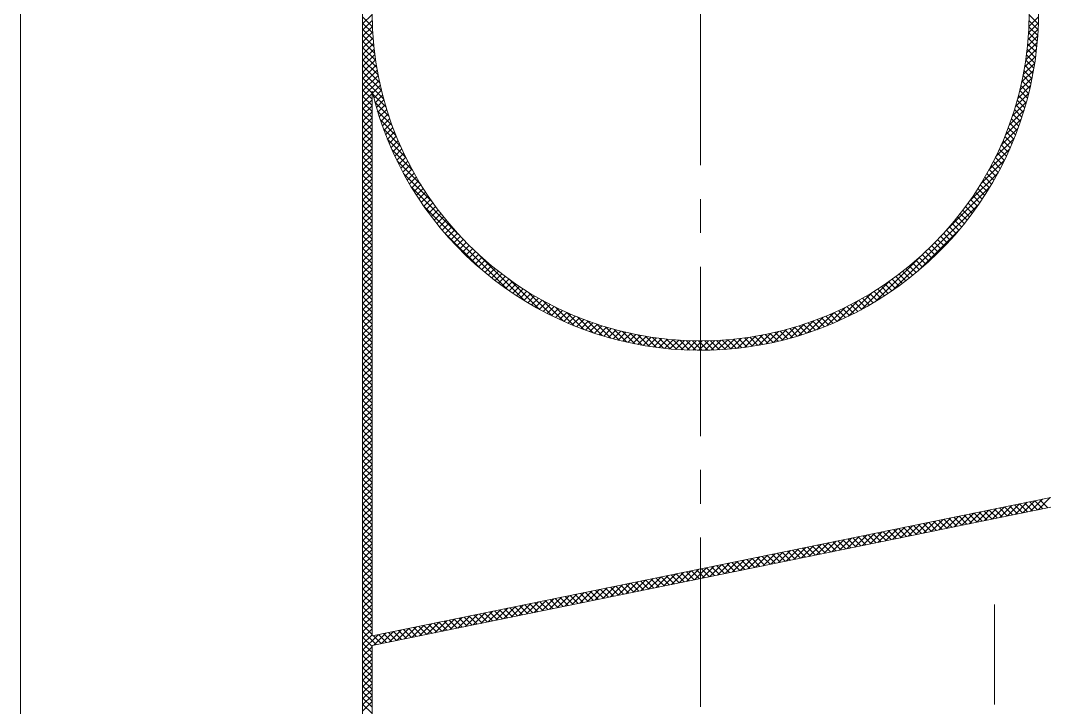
# Model space of a CAD drawing. Header units: millimetres. Extents: x 3384 to 3978, y 1077 to 1497.
# Drawn here: x 3733.8 to 3748.93, y 1179.69 to 1189.84 of the extents above; entities that cross this region are included whole.
import ezdxf

# ---------------------------------------------------------------- set-up
doc = ezdxf.new("R2010")
doc.units = ezdxf.units.MM
doc.linetypes.add('CENTERX2', pattern=[4, 2.5, -0.5, 0.5, -0.5])
for name, color, linetype, lineweight, true_color in [('1', 1, 'Continuous', 18, 0xff0000), ('2', 2, 'Continuous', 18, 0xffff00), ('3', 3, 'CENTERX2', 18, 0x00ff00)]:
    doc.layers.add(name, color=color, linetype=linetype, lineweight=lineweight, true_color=true_color)

msp = doc.modelspace()

# ---------------------------------------------------------------- linework, layer by layer
at = {"layer": '1'}
for p, q in [((3733.80259, 1198.8697), (3733.80259, 1133.61893)), ((3738.85828, 1189.96409), (3738.85828, 1142.52454)), ((3738.99667, 1188.7967), (3738.99667, 1180.75197)), ((3751.04027, 1183.20759), (3738.99667, 1180.75197)), ((3751.09636, 1183.07779), (3738.99667, 1180.61073)), ((3738.99667, 1180.61073), (3738.99667, 1151.8779))]:
    msp.add_line(p, q, dxfattribs=at)
msp.add_circle((3743.85127, 1189.96409), 4.85459, dxfattribs=at)
msp.add_arc((3743.85127, 1189.96409), 4.99298, 193.521266, 41.296095, dxfattribs=at)
at = {"layer": '2'}
for p, q in [((3738.85828, 1189.79086), (3738.9968, 1189.92937)), ((3739.00135, 1189.7511), (3738.85828, 1189.89416)), ((3738.85828, 1189.70105), (3738.99823, 1189.841)), ((3748.70139, 1189.75568), (3748.84381, 1189.89811)), ((3748.83744, 1189.70348), (3748.70419, 1189.83673)), ((3748.8412, 1189.78953), (3748.7057, 1189.92502)), ((3739.00645, 1189.6562), (3738.85828, 1189.80436)), ((3738.85828, 1189.61125), (3739.00121, 1189.75418)), ((3739.01358, 1189.55926), (3738.85828, 1189.71456)), ((3748.68935, 1189.56404), (3748.83791, 1189.7126)), ((3748.69638, 1189.66087), (3748.84176, 1189.80624)), ((3748.8323, 1189.61882), (3748.70114, 1189.74998)), ((3738.85828, 1189.52145), (3739.00566, 1189.66883)), ((3739.0229, 1189.46014), (3738.85828, 1189.62475)), ((3738.85828, 1189.43165), (3739.01151, 1189.58487)), ((3739.03457, 1189.35866), (3738.85828, 1189.53495)), ((3748.66859, 1189.36367), (3748.82442, 1189.5195)), ((3748.68014, 1189.46502), (3748.83218, 1189.61706)), ((3748.81807, 1189.45345), (3748.69071, 1189.58081)), ((3748.82582, 1189.5355), (3748.69662, 1189.6647)), ((3738.85828, 1189.34184), (3739.01869, 1189.50225)), ((3739.04879, 1189.25464), (3738.85828, 1189.44515)), ((3738.85828, 1189.25204), (3739.02716, 1189.42091)), ((3748.6545, 1189.25978), (3748.81449, 1189.41977)), ((3748.79894, 1189.29297), (3748.67493, 1189.41698)), ((3748.80909, 1189.37262), (3748.68346, 1189.49825)), ((3739.06579, 1189.14784), (3738.85828, 1189.35535)), ((3738.85828, 1189.16224), (3739.03685, 1189.34081)), ((3739.08582, 1189.038), (3738.85828, 1189.26554)), ((3738.85828, 1189.07244), (3739.04773, 1189.26188)), ((3748.63764, 1189.15312), (3748.80223, 1189.31771)), ((3748.77528, 1189.13703), (3748.65425, 1189.25806)), ((3748.78766, 1189.21445), (3748.66518, 1189.33693)), ((3738.85828, 1188.98263), (3739.05974, 1189.18409)), ((3739.10922, 1188.9248), (3738.85828, 1189.17574)), ((3738.85828, 1188.89283), (3739.07286, 1189.10741)), ((3739.13638, 1188.80784), (3738.85828, 1189.08594)), ((3748.59453, 1188.93041), (3748.76993, 1189.1058)), ((3748.61776, 1189.04344), (3748.78745, 1189.21313)), ((3748.74738, 1188.98532), (3748.62901, 1189.10369)), ((3748.76184, 1189.06066), (3748.64218, 1189.18033)), ((3738.85828, 1188.80303), (3739.08704, 1189.03178)), ((3739.16776, 1188.68666), (3738.85828, 1188.99614)), ((3738.85828, 1188.71323), (3739.10224, 1188.95719)), ((3748.56757, 1188.81364), (3748.74939, 1188.99546)), ((3748.71551, 1188.83758), (3748.59952, 1188.95357)), ((3748.73193, 1188.91097), (3748.61478, 1189.02812)), ((3738.99667, 1188.76794), (3738.85828, 1188.90633)), ((3738.99667, 1188.67814), (3738.85828, 1188.81653)), ((3739.0035, 1188.76864), (3739.11845, 1188.88359)), ((3739.02172, 1188.69706), (3739.13562, 1188.81095)), ((3748.50046, 1188.56693), (3748.69799, 1188.76446)), ((3748.53641, 1188.69268), (3748.72554, 1188.88181)), ((3748.6799, 1188.69359), (3748.56606, 1188.80743)), ((3748.69816, 1188.76513), (3748.58327, 1188.88002)), ((3738.85828, 1188.62342), (3738.99667, 1188.76181)), ((3738.99667, 1188.58834), (3738.85828, 1188.72673)), ((3738.85828, 1188.53362), (3738.99667, 1188.67201)), ((3738.99667, 1188.49854), (3738.85828, 1188.63693)), ((3739.20396, 1188.56066), (3739.00598, 1188.75863)), ((3739.24575, 1188.42906), (3739.0379, 1188.63691)), ((3739.04082, 1188.62636), (3739.15373, 1188.73926)), ((3739.06079, 1188.55652), (3739.17275, 1188.66849)), ((3748.45896, 1188.43563), (3748.66629, 1188.64296)), ((3748.64075, 1188.55314), (3748.52883, 1188.66506)), ((3748.66076, 1188.62293), (3748.5479, 1188.73579)), ((3738.85828, 1188.44382), (3738.99667, 1188.58221)), ((3738.99667, 1188.40873), (3738.85828, 1188.54712)), ((3738.85828, 1188.35401), (3738.99667, 1188.4924)), ((3739.29414, 1188.29087), (3739.07458, 1188.51044)), ((3739.0816, 1188.48753), (3739.19267, 1188.5986)), ((3739.10324, 1188.41937), (3739.21346, 1188.52958)), ((3739.12569, 1188.35201), (3739.23509, 1188.46142)), ((3748.41093, 1188.29779), (3748.62987, 1188.51673)), ((3748.59821, 1188.41607), (3748.48804, 1188.52624)), ((3748.61989, 1188.48419), (3748.50887, 1188.59521)), ((3738.99667, 1188.31893), (3738.85828, 1188.45732)), ((3738.85828, 1188.26421), (3738.99667, 1188.4026)), ((3738.99667, 1188.22913), (3738.85828, 1188.36752)), ((3738.85828, 1188.17441), (3738.99667, 1188.3128)), ((3739.35049, 1188.14471), (3739.11675, 1188.37846)), ((3739.14892, 1188.28544), (3739.25756, 1188.39408)), ((3739.17293, 1188.21965), (3739.28084, 1188.32756)), ((3748.355, 1188.15206), (3748.58798, 1188.38504)), ((3748.52841, 1188.21646), (3748.42054, 1188.32433)), ((3748.55246, 1188.28222), (3748.44386, 1188.39082)), ((3748.57573, 1188.34875), (3748.46636, 1188.45811)), ((3738.99667, 1188.13933), (3738.85828, 1188.27772)), ((3738.85828, 1188.08461), (3738.99667, 1188.223)), ((3738.99667, 1188.04952), (3738.85828, 1188.18791)), ((3739.41679, 1187.98862), (3739.16539, 1188.24002)), ((3739.1977, 1188.15462), (3739.30491, 1188.26182)), ((3739.22321, 1188.09033), (3739.32976, 1188.19687)), ((3748.28925, 1187.9965), (3748.53969, 1188.24694)), ((3748.47806, 1188.08721), (3748.37154, 1188.19372)), ((3748.50361, 1188.15146), (3748.39643, 1188.25864)), ((3738.85828, 1187.9948), (3738.99667, 1188.13319)), ((3738.99667, 1187.95972), (3738.85828, 1188.09811)), ((3738.85828, 1187.905), (3738.99667, 1188.04339)), ((3738.99667, 1187.86992), (3738.85828, 1188.00831)), ((3739.49602, 1187.81958), (3739.22181, 1188.09379)), ((3739.24946, 1188.02677), (3739.35537, 1188.13269)), ((3739.27642, 1187.96393), (3739.38174, 1188.06925)), ((3739.30409, 1187.9018), (3739.40884, 1188.00655)), ((3748.21074, 1187.82819), (3748.48368, 1188.10113)), ((3748.42478, 1187.96088), (3748.31949, 1188.06617)), ((3748.45178, 1188.02369), (3748.34589, 1188.12957)), ((3738.85828, 1187.8152), (3738.99667, 1187.95359)), ((3738.99667, 1187.78012), (3738.85828, 1187.91851)), ((3738.85828, 1187.7254), (3738.99667, 1187.86379)), ((3739.59317, 1187.63263), (3739.28787, 1187.93793)), ((3739.33246, 1187.84036), (3739.43667, 1187.94458)), ((3739.36151, 1187.77961), (3739.46521, 1187.88332)), ((3748.11463, 1187.64228), (3748.41814, 1187.94579)), ((3748.33959, 1187.77666), (3748.23591, 1187.88034)), ((3748.36868, 1187.83738), (3748.26449, 1187.94157)), ((3748.39708, 1187.89878), (3748.29235, 1188.00351)), ((3738.99667, 1187.69031), (3738.85828, 1187.8287)), ((3738.85828, 1187.63559), (3738.99667, 1187.77398)), ((3738.99667, 1187.60051), (3738.85828, 1187.7389)), ((3739.71781, 1187.41819), (3739.36639, 1187.76961)), ((3739.39124, 1187.71954), (3739.49446, 1187.82276)), ((3739.42163, 1187.66013), (3739.5244, 1187.76289)), ((3739.45269, 1187.60138), (3739.55502, 1187.70371)), ((3747.99169, 1187.42954), (3748.34032, 1187.77817)), ((3748.2794, 1187.65725), (3748.17666, 1187.75999)), ((3748.30983, 1187.71662), (3748.20663, 1187.81982)), ((3738.85828, 1187.54579), (3738.99667, 1187.68418)), ((3738.99667, 1187.51071), (3738.85828, 1187.6491)), ((3738.85828, 1187.45599), (3738.99667, 1187.59438)), ((3738.99667, 1187.42091), (3738.85828, 1187.5593)), ((3739.89384, 1187.15236), (3739.46192, 1187.58428)), ((3739.48439, 1187.54328), (3739.58631, 1187.6452)), ((3739.51674, 1187.48583), (3739.61827, 1187.58736)), ((3747.8193, 1187.16734), (3748.24577, 1187.59382)), ((3748.1842, 1187.48304), (3748.08269, 1187.58456)), ((3748.21658, 1187.54047), (3748.11468, 1187.64237)), ((3748.24831, 1187.59853), (3748.14601, 1187.70084)), ((3738.85828, 1187.36619), (3738.99667, 1187.50458)), ((3738.99667, 1187.3311), (3738.85828, 1187.46949)), ((3738.85828, 1187.27638), (3738.99667, 1187.41477)), ((3739.54972, 1187.42901), (3739.65089, 1187.53018)), ((3739.58334, 1187.37282), (3739.68416, 1187.47365)), ((3739.61757, 1187.31726), (3739.71808, 1187.41776)), ((3748.08327, 1187.31456), (3747.98279, 1187.41505)), ((3748.11754, 1187.3701), (3748.01673, 1187.4709)), ((3748.15118, 1187.42626), (3748.05003, 1187.5274)), ((3738.99667, 1187.2413), (3738.85828, 1187.37969)), ((3738.85828, 1187.18658), (3738.99667, 1187.32497)), ((3738.99667, 1187.1515), (3738.85828, 1187.28989)), ((3740.2728, 1186.68359), (3739.58298, 1187.37341)), ((3739.65243, 1187.26231), (3739.75263, 1187.36251)), ((3739.68789, 1187.20797), (3739.78781, 1187.30789)), ((3739.72396, 1187.15424), (3739.82362, 1187.25389)), ((3747.47147, 1186.72971), (3748.12627, 1187.38451)), ((3747.97679, 1187.15163), (3747.87715, 1187.25128)), ((3748.01289, 1187.20533), (3747.91299, 1187.30524)), ((3748.04839, 1187.25964), (3747.9482, 1187.35983)), ((3738.85828, 1187.09678), (3738.99667, 1187.23517)), ((3738.99667, 1187.0617), (3738.85828, 1187.20008)), ((3738.85828, 1187.00698), (3738.99667, 1187.14537)), ((3738.99667, 1186.97189), (3738.85828, 1187.11028)), ((3741.00426, 1185.86233), (3739.7495, 1187.11709)), ((3739.76064, 1187.10111), (3739.86005, 1187.20052)), ((3739.79791, 1187.04858), (3739.8971, 1187.14777)), ((3746.68407, 1185.85251), (3747.96285, 1187.13129)), ((3747.90279, 1187.04603), (3747.80361, 1187.14521)), ((3747.94009, 1187.09853), (3747.84069, 1187.19794)), ((3738.85828, 1186.91717), (3738.99667, 1187.05556)), ((3738.99667, 1186.88209), (3738.85828, 1187.02048)), ((3738.85828, 1186.82737), (3738.99667, 1186.96576)), ((3739.83578, 1186.99664), (3739.93476, 1187.09563)), ((3739.87423, 1186.9453), (3739.97303, 1187.04409)), ((3739.91328, 1186.89454), (3740.01191, 1186.99317)), ((3747.78733, 1186.89208), (3747.68872, 1186.9907)), ((3747.82641, 1186.94281), (3747.72762, 1187.0416)), ((3747.86489, 1186.99413), (3747.76592, 1187.0931)), ((3738.99667, 1186.79229), (3738.85828, 1186.93068)), ((3738.85828, 1186.73757), (3738.99667, 1186.87596)), ((3738.99667, 1186.70249), (3738.85828, 1186.84087)), ((3739.95291, 1186.84437), (3740.05138, 1186.94284)), ((3739.99312, 1186.79477), (3740.09146, 1186.89311)), ((3740.03391, 1186.74576), (3740.13213, 1186.84398)), ((3747.66662, 1186.74338), (3747.56841, 1186.8416)), ((3747.70744, 1186.79237), (3747.60911, 1186.8907)), ((3747.74768, 1186.84193), (3747.64921, 1186.9404)), ((3738.85828, 1186.64777), (3738.99667, 1186.78616)), ((3738.99667, 1186.61268), (3738.85828, 1186.75107)), ((3738.85828, 1186.55796), (3738.99667, 1186.69635)), ((3738.99667, 1186.52288), (3738.85828, 1186.66127)), ((3740.61408, 1186.16271), (3740.04988, 1186.7269)), ((3740.07527, 1186.69732), (3740.17339, 1186.79544)), ((3740.11722, 1186.64946), (3740.21525, 1186.7475)), ((3740.15973, 1186.60218), (3740.2577, 1186.70014)), ((3740.20282, 1186.55546), (3740.30074, 1186.65338)), ((3747.06015, 1186.13879), (3747.67657, 1186.7552)), ((3747.4976, 1186.5532), (3747.39968, 1186.65111)), ((3747.54071, 1186.59989), (3747.44275, 1186.69785)), ((3747.58326, 1186.64714), (3747.48523, 1186.74517)), ((3747.62523, 1186.69498), (3747.52711, 1186.79309)), ((3738.85828, 1186.46816), (3738.99667, 1186.60655)), ((3738.99667, 1186.43308), (3738.85828, 1186.57147)), ((3738.85828, 1186.37836), (3738.99667, 1186.51675)), ((3740.24648, 1186.50932), (3740.34436, 1186.6072)), ((3740.29072, 1186.46375), (3740.38858, 1186.56161)), ((3740.33552, 1186.41875), (3740.43338, 1186.51661)), ((3747.36481, 1186.41657), (3747.26696, 1186.51443)), ((3747.40965, 1186.46154), (3747.31179, 1186.5594)), ((3747.45391, 1186.50709), (3747.35603, 1186.60496)), ((3738.99667, 1186.34327), (3738.85828, 1186.48166)), ((3738.85828, 1186.28856), (3738.99667, 1186.42695)), ((3738.99667, 1186.25347), (3738.85828, 1186.39186)), ((3740.38089, 1186.37433), (3740.47876, 1186.4722)), ((3740.42684, 1186.33047), (3740.52474, 1186.42837)), ((3740.47336, 1186.28719), (3740.57131, 1186.38513)), ((3740.52045, 1186.24447), (3740.61846, 1186.34248)), ((3741.26059, 1185.6958), (3740.57076, 1186.38563)), ((3746.43085, 1185.68909), (3747.08565, 1186.34389)), ((3747.22689, 1186.28509), (3747.12894, 1186.38304)), ((3747.27344, 1186.32835), (3747.17553, 1186.42625)), ((3747.31941, 1186.37217), (3747.22154, 1186.47005)), ((3738.85828, 1186.19875), (3738.99667, 1186.33714)), ((3738.99667, 1186.16367), (3738.85828, 1186.30206)), ((3738.85828, 1186.10895), (3738.99667, 1186.24734)), ((3738.99667, 1186.07387), (3738.85828, 1186.21226)), ((3740.56811, 1186.20234), (3740.6662, 1186.30042)), ((3740.61635, 1186.16077), (3740.71454, 1186.25896)), ((3740.66517, 1186.11979), (3740.76347, 1186.21808)), ((3747.03497, 1186.1178), (3746.93667, 1186.2161)), ((3747.08381, 1186.15876), (3746.98562, 1186.25695)), ((3747.13208, 1186.2003), (3747.03399, 1186.29839)), ((3747.17977, 1186.24241), (3747.08176, 1186.34042)), ((3738.85828, 1186.01915), (3738.99667, 1186.15754)), ((3738.99667, 1185.98406), (3738.85828, 1186.12245)), ((3738.85828, 1185.92935), (3738.99667, 1186.06774)), ((3740.71456, 1186.07938), (3740.81299, 1186.1778)), ((3740.76454, 1186.03955), (3740.86311, 1186.13812)), ((3740.8151, 1186.00031), (3740.91383, 1186.09904)), ((3740.86624, 1185.96165), (3740.96516, 1186.06057)), ((3746.83378, 1185.95978), (3746.73485, 1186.05871)), ((3746.88495, 1185.99841), (3746.78621, 1186.09715)), ((3746.93554, 1186.03762), (3746.83696, 1186.1362)), ((3746.98554, 1186.07742), (3746.88711, 1186.17586)), ((3738.99667, 1185.89426), (3738.85828, 1186.03265)), ((3738.85828, 1185.83954), (3738.99667, 1185.97793)), ((3738.99667, 1185.80446), (3738.85828, 1185.94285)), ((3738.85828, 1185.74974), (3738.99667, 1185.88813)), ((3740.91798, 1185.92358), (3741.0171, 1186.0227)), ((3740.97031, 1185.88611), (3741.06964, 1185.98544)), ((3741.02323, 1185.84923), (3741.1228, 1185.9488)), ((3741.47145, 1185.57474), (3741.03953, 1186.00666)), ((3741.07675, 1185.81295), (3741.17658, 1185.91278)), ((3746.22154, 1185.56958), (3746.64801, 1185.99606)), ((3746.62315, 1185.8112), (3746.52331, 1185.91104)), ((3746.67671, 1185.84744), (3746.57712, 1185.94703)), ((3746.72966, 1185.88429), (3746.63031, 1185.98364)), ((3746.78202, 1185.92174), (3746.68289, 1186.02087)), ((3738.99667, 1185.71466), (3738.85828, 1185.85305)), ((3738.85828, 1185.65994), (3738.99667, 1185.79833)), ((3738.99667, 1185.62485), (3738.85828, 1185.76324)), ((3741.13088, 1185.77728), (3741.23098, 1185.87738)), ((3741.18562, 1185.74222), (3741.28602, 1185.84261)), ((3741.24098, 1185.70777), (3741.34169, 1185.80848)), ((3741.29695, 1185.67394), (3741.398, 1185.77499)), ((3741.65679, 1185.47921), (3741.30536, 1185.83063)), ((3741.35356, 1185.64074), (3741.45496, 1185.74215)), ((3746.03719, 1185.47503), (3746.38582, 1185.82366)), ((3746.3462, 1185.63914), (3746.24478, 1185.74056)), ((3746.40283, 1185.67231), (3746.30177, 1185.77337)), ((3746.45884, 1185.7061), (3746.35811, 1185.80683)), ((3746.51422, 1185.74052), (3746.41381, 1185.84093)), ((3746.56899, 1185.77555), (3746.46888, 1185.87567)), ((3738.85828, 1185.57014), (3738.99667, 1185.70853)), ((3738.99667, 1185.53505), (3738.85828, 1185.67344)), ((3738.85828, 1185.48033), (3738.99667, 1185.61872)), ((3741.4108, 1185.60818), (3741.51258, 1185.70996)), ((3741.46867, 1185.57625), (3741.57086, 1185.67844)), ((3741.8251, 1185.4007), (3741.5198, 1185.706)), ((3741.5272, 1185.54497), (3741.62981, 1185.64759)), ((3741.58638, 1185.51435), (3741.68944, 1185.61741)), ((3741.64622, 1185.4844), (3741.74976, 1185.58793)), ((3741.98097, 1185.33463), (3741.70676, 1185.60884)), ((3745.71422, 1185.33167), (3745.98716, 1185.60462)), ((3745.86957, 1185.39722), (3746.17308, 1185.70073)), ((3746.05337, 1185.48295), (3745.94981, 1185.58651)), ((3746.11325, 1185.51288), (3746.01017, 1185.61596)), ((3746.17246, 1185.54346), (3746.06983, 1185.6461)), ((3746.23102, 1185.57471), (3746.12881, 1185.67692)), ((3746.28893, 1185.6066), (3746.18713, 1185.70841)), ((3738.99667, 1185.44525), (3738.85828, 1185.58364)), ((3738.85828, 1185.39053), (3738.99667, 1185.52892)), ((3738.99667, 1185.35545), (3738.85828, 1185.49384)), ((3738.85828, 1185.30073), (3738.99667, 1185.43912)), ((3741.70674, 1185.45511), (3741.81078, 1185.55915)), ((3741.76794, 1185.42651), (3741.87251, 1185.53108)), ((3741.82984, 1185.3986), (3741.93496, 1185.50373)), ((3742.12719, 1185.27821), (3741.87579, 1185.52961)), ((3741.89243, 1185.37139), (3741.99815, 1185.47711)), ((3741.95575, 1185.3449), (3742.06208, 1185.45123)), ((3742.26564, 1185.22957), (3742.03189, 1185.46332)), ((3745.43032, 1185.22737), (3745.6633, 1185.46036)), ((3745.56842, 1185.27567), (3745.81886, 1185.52611)), ((3745.74368, 1185.34363), (3745.63732, 1185.44999)), ((3745.80703, 1185.37009), (3745.70129, 1185.47583)), ((3745.86966, 1185.39726), (3745.76451, 1185.50241)), ((3745.93159, 1185.42513), (3745.82699, 1185.52973)), ((3745.99282, 1185.4537), (3745.88876, 1185.55776)), ((3738.99667, 1185.26564), (3738.85828, 1185.40403)), ((3738.85828, 1185.21093), (3738.99667, 1185.34931)), ((3738.99667, 1185.17584), (3738.85828, 1185.31423)), ((3742.01978, 1185.31914), (3742.12676, 1185.42612)), ((3742.08456, 1185.29412), (3742.19223, 1185.40178)), ((3742.1501, 1185.26985), (3742.25848, 1185.37823)), ((3742.39761, 1185.1874), (3742.17805, 1185.40696)), ((3742.2164, 1185.24635), (3742.32554, 1185.35549)), ((3742.28349, 1185.22363), (3742.39342, 1185.33357)), ((3742.52409, 1185.15073), (3742.31624, 1185.35858)), ((3742.35137, 1185.20172), (3742.46214, 1185.31249)), ((3742.42008, 1185.18062), (3742.53173, 1185.29227)), ((3742.64581, 1185.11881), (3742.44783, 1185.31678)), ((3745.0509, 1185.11736), (3745.24843, 1185.3149)), ((3745.27908, 1185.17961), (3745.16739, 1185.29131)), ((3745.1724, 1185.14906), (3745.37973, 1185.35639)), ((3745.34783, 1185.20067), (3745.23702, 1185.31148)), ((3745.29863, 1185.18549), (3745.51757, 1185.40443)), ((3745.41575, 1185.22254), (3745.30578, 1185.33252)), ((3745.48288, 1185.24522), (3745.3737, 1185.3544)), ((3745.54922, 1185.26868), (3745.4408, 1185.3771)), ((3745.61479, 1185.29292), (3745.50709, 1185.40061)), ((3745.67961, 1185.3179), (3745.57259, 1185.42491)), ((3738.85828, 1185.12112), (3738.99667, 1185.25951)), ((3738.99667, 1185.08604), (3738.85828, 1185.22443)), ((3738.85828, 1185.03132), (3738.99667, 1185.16971)), ((3738.99667, 1184.99624), (3738.85828, 1185.13463)), ((3742.48962, 1185.16036), (3742.6022, 1185.27294)), ((3742.56003, 1185.14096), (3742.67358, 1185.25451)), ((3742.76335, 1185.09107), (3742.57384, 1185.28058)), ((3742.63131, 1185.12244), (3742.74589, 1185.23702)), ((3742.87717, 1185.06705), (3742.69502, 1185.2492)), ((3742.70349, 1185.10482), (3742.81915, 1185.22048)), ((3742.7766, 1185.08813), (3742.8934, 1185.20493)), ((3742.98766, 1185.04636), (3742.81197, 1185.22205)), ((3742.85067, 1185.07239), (3742.96868, 1185.1904)), ((3743.09513, 1185.02869), (3742.92518, 1185.19865)), ((3742.92572, 1185.05764), (3743.045, 1185.17692)), ((3743.00178, 1185.0439), (3743.1224, 1185.16452)), ((3743.19984, 1185.01378), (3743.03502, 1185.17861)), ((3743.07889, 1185.03121), (3743.20094, 1185.15325)), ((3743.30202, 1185.00141), (3743.14182, 1185.16162)), ((3743.15708, 1185.0196), (3743.28064, 1185.14315)), ((3743.2364, 1185.00911), (3743.36155, 1185.13426)), ((3743.40186, 1184.99137), (3743.24584, 1185.1474)), ((3743.49952, 1184.98351), (3743.34731, 1185.13573)), ((3744.1983, 1184.98318), (3744.35033, 1185.13522)), ((3744.29586, 1184.99094), (3744.45169, 1185.14677)), ((3744.46224, 1185.00863), (3744.33701, 1185.13386)), ((3744.39559, 1185.00087), (3744.55558, 1185.16086)), ((3744.54161, 1185.01906), (3744.41798, 1185.14269)), ((3744.49765, 1185.01312), (3744.66224, 1185.17771)), ((3744.61985, 1185.03062), (3744.49774, 1185.15273)), ((3744.69701, 1185.04326), (3744.57632, 1185.16395)), ((3744.60223, 1185.0279), (3744.77192, 1185.1976)), ((3744.77313, 1185.05695), (3744.65379, 1185.17629)), ((3744.70956, 1185.04543), (3744.88495, 1185.22082)), ((3744.84823, 1185.07165), (3744.73016, 1185.18972)), ((3744.92234, 1185.08734), (3744.80548, 1185.2042)), ((3744.8199, 1185.06596), (3745.00171, 1185.24778)), ((3744.9955, 1185.10399), (3744.87978, 1185.2197)), ((3744.93355, 1185.08982), (3745.12268, 1185.27894)), ((3745.06773, 1185.12156), (3744.9531, 1185.23619)), ((3745.13905, 1185.14004), (3745.02545, 1185.25364)), ((3745.2095, 1185.15939), (3745.09687, 1185.27202)), ((3738.85828, 1184.94152), (3738.99667, 1185.07991)), ((3738.99667, 1184.90643), (3738.85828, 1185.04482)), ((3738.85828, 1184.85172), (3738.99667, 1184.9901)), ((3743.31688, 1184.99979), (3743.44372, 1185.12663)), ((3743.39856, 1184.99167), (3743.52722, 1185.12032)), ((3743.59516, 1184.97768), (3743.44643, 1185.12641)), ((3743.48151, 1184.98482), (3743.61209, 1185.11539)), ((3743.68889, 1184.97375), (3743.54337, 1185.11927)), ((3743.56577, 1184.97928), (3743.6984, 1185.1119)), ((3743.78084, 1184.9716), (3743.63827, 1185.11417)), ((3743.65141, 1184.97511), (3743.78623, 1185.10993)), ((3743.8711, 1184.97115), (3743.73127, 1185.11098)), ((3743.73848, 1184.97238), (3743.87566, 1185.10956)), ((3743.95976, 1184.97229), (3743.82247, 1185.10958)), ((3743.82707, 1184.97117), (3743.96678, 1185.11087)), ((3744.04691, 1184.97494), (3743.91198, 1185.10988)), ((3743.91725, 1184.97154), (3744.05968, 1185.11397)), ((3744.13261, 1184.97904), (3743.99988, 1185.11177)), ((3744.00911, 1184.9736), (3744.15449, 1185.11898)), ((3744.21694, 1184.98452), (3744.08627, 1185.11519)), ((3744.10276, 1184.97744), (3744.25132, 1185.12601)), ((3744.29995, 1184.99131), (3744.17121, 1185.12005)), ((3744.3817, 1184.99936), (3744.25477, 1185.12629)), ((3738.99667, 1184.81663), (3738.85828, 1184.95502)), ((3738.85828, 1184.76191), (3738.99667, 1184.9003)), ((3738.99667, 1184.72683), (3738.85828, 1184.86522)), ((3738.85828, 1184.67211), (3738.99667, 1184.8105)), ((3738.99667, 1184.63703), (3738.85828, 1184.77542)), ((3738.85828, 1184.58231), (3738.99667, 1184.7207)), ((3738.99667, 1184.54722), (3738.85828, 1184.68561)), ((3738.85828, 1184.4925), (3738.99667, 1184.63089)), ((3738.99667, 1184.45742), (3738.85828, 1184.59581)), ((3738.85828, 1184.4027), (3738.99667, 1184.54109)), ((3738.99667, 1184.36762), (3738.85828, 1184.50601)), ((3738.85828, 1184.3129), (3738.99667, 1184.45129)), ((3738.99667, 1184.27782), (3738.85828, 1184.41621)), ((3738.85828, 1184.2231), (3738.99667, 1184.36149)), ((3738.99667, 1184.18801), (3738.85828, 1184.3264)), ((3738.85828, 1184.13329), (3738.99667, 1184.27168)), ((3738.99667, 1184.09821), (3738.85828, 1184.2366)), ((3738.85828, 1184.04349), (3738.99667, 1184.18188)), ((3738.99667, 1184.00841), (3738.85828, 1184.1468)), ((3738.85828, 1183.95369), (3738.99667, 1184.09208)), ((3738.99667, 1183.91861), (3738.85828, 1184.057)), ((3738.85828, 1183.86389), (3738.99667, 1184.00228)), ((3738.99667, 1183.8288), (3738.85828, 1183.96719)), ((3738.85828, 1183.77408), (3738.99667, 1183.91247)), ((3738.99667, 1183.739), (3738.85828, 1183.87739)), ((3738.85828, 1183.68428), (3738.99667, 1183.82267)), ((3738.99667, 1183.6492), (3738.85828, 1183.78759)), ((3738.85828, 1183.59448), (3738.99667, 1183.73287)), ((3738.99667, 1183.5594), (3738.85828, 1183.69779)), ((3738.85828, 1183.50468), (3738.99667, 1183.64307)), ((3738.99667, 1183.46959), (3738.85828, 1183.60798)), ((3738.85828, 1183.41487), (3738.99667, 1183.55326)), ((3738.99667, 1183.37979), (3738.85828, 1183.51818)), ((3738.85828, 1183.32507), (3738.99667, 1183.46346)), ((3738.99667, 1183.28999), (3738.85828, 1183.42838)), ((3738.85828, 1183.23527), (3738.99667, 1183.37366)), ((3738.99667, 1183.20019), (3738.85828, 1183.33857)), ((3738.85828, 1183.14547), (3738.99667, 1183.28386)), ((3738.99667, 1183.11038), (3738.85828, 1183.24877)), ((3738.85828, 1183.05566), (3738.99667, 1183.19405)), ((3738.99667, 1183.02058), (3738.85828, 1183.15897)), ((3738.85828, 1182.96586), (3738.99667, 1183.10425)), ((3738.99667, 1182.93078), (3738.85828, 1183.06917)), ((3738.85828, 1182.87606), (3738.99667, 1183.01445)), ((3738.99667, 1182.84098), (3738.85828, 1182.97936)), ((3738.85828, 1182.78626), (3738.99667, 1182.92465)), ((3738.99667, 1182.75117), (3738.85828, 1182.88956)), ((3738.85828, 1182.69645), (3738.99667, 1182.83484)), ((3738.99667, 1182.66137), (3738.85828, 1182.79976)), ((3738.85828, 1182.60665), (3738.99667, 1182.74504)), ((3748.49839, 1182.54808), (3748.6758, 1182.72549)), ((3748.61119, 1182.57108), (3748.7886, 1182.74849)), ((3748.75609, 1182.60062), (3748.63878, 1182.71794)), ((3748.83069, 1182.61583), (3748.71337, 1182.73315)), ((3748.72399, 1182.59408), (3748.9014, 1182.77149)), ((3748.90528, 1182.63104), (3748.78796, 1182.74836)), ((3748.83679, 1182.61708), (3749.0142, 1182.79449)), ((3748.97987, 1182.64625), (3748.86256, 1182.76357)), ((3738.99667, 1182.57157), (3738.85828, 1182.70996)), ((3738.85828, 1182.51685), (3738.99667, 1182.65524)), ((3738.99667, 1182.48176), (3738.85828, 1182.62015)), ((3738.85828, 1182.42705), (3738.99667, 1182.56544)), ((3747.70877, 1182.38708), (3747.88618, 1182.56449)), ((3747.82157, 1182.41008), (3747.99898, 1182.58749)), ((3748.01016, 1182.44853), (3747.89284, 1182.56585)), ((3747.93437, 1182.43308), (3748.11178, 1182.61049)), ((3748.08475, 1182.46374), (3747.96744, 1182.58106)), ((3748.15935, 1182.47895), (3748.04203, 1182.59627)), ((3748.04718, 1182.45608), (3748.22459, 1182.63349)), ((3748.23394, 1182.49416), (3748.11662, 1182.61148)), ((3748.15998, 1182.47908), (3748.33739, 1182.65649)), ((3748.30853, 1182.50937), (3748.19122, 1182.62669)), ((3748.38313, 1182.52458), (3748.26581, 1182.64189)), ((3748.27278, 1182.50208), (3748.45019, 1182.67949)), ((3748.45772, 1182.53979), (3748.3404, 1182.6571)), ((3748.38558, 1182.52508), (3748.56299, 1182.70249)), ((3748.53231, 1182.555), (3748.415, 1182.67231)), ((3748.60691, 1182.57021), (3748.48959, 1182.68752)), ((3748.6815, 1182.58541), (3748.56418, 1182.70273)), ((3738.99667, 1182.39196), (3738.85828, 1182.53035)), ((3738.85828, 1182.33724), (3738.99667, 1182.47563)), ((3738.99667, 1182.30216), (3738.85828, 1182.44055)), ((3747.03196, 1182.24908), (3747.20937, 1182.42649)), ((3747.14476, 1182.27208), (3747.32217, 1182.44949)), ((3747.26423, 1182.29644), (3747.14691, 1182.41376)), ((3747.33882, 1182.31165), (3747.2215, 1182.42897)), ((3747.25756, 1182.29508), (3747.43497, 1182.47249)), ((3747.41341, 1182.32686), (3747.2961, 1182.44418)), ((3747.37036, 1182.31808), (3747.54777, 1182.49549)), ((3747.48801, 1182.34207), (3747.37069, 1182.45938)), ((3747.5626, 1182.35728), (3747.44528, 1182.47459)), ((3747.48317, 1182.34108), (3747.66058, 1182.51849)), ((3747.63719, 1182.37249), (3747.51988, 1182.4898)), ((3747.71179, 1182.3877), (3747.59447, 1182.50501)), ((3747.59597, 1182.36408), (3747.77338, 1182.54149)), ((3747.78638, 1182.4029), (3747.66906, 1182.52022)), ((3747.86097, 1182.41811), (3747.74366, 1182.53543)), ((3747.93557, 1182.43332), (3747.81825, 1182.55064)), ((3738.85828, 1182.24744), (3738.99667, 1182.38583)), ((3738.99667, 1182.21236), (3738.85828, 1182.35075)), ((3738.85828, 1182.15764), (3738.99667, 1182.29603)), ((3738.99667, 1182.12255), (3738.85828, 1182.26094)), ((3746.24234, 1182.08808), (3746.41975, 1182.26549)), ((3746.35514, 1182.11108), (3746.53255, 1182.28849)), ((3746.51829, 1182.14435), (3746.40098, 1182.26167)), ((3746.46794, 1182.13408), (3746.64535, 1182.31149)), ((3746.59289, 1182.15956), (3746.47557, 1182.27687)), ((3746.66748, 1182.17477), (3746.55016, 1182.29208)), ((3746.58075, 1182.15708), (3746.75816, 1182.33449)), ((3746.74207, 1182.18998), (3746.62476, 1182.30729)), ((3746.69355, 1182.18008), (3746.87096, 1182.35749)), ((3746.81667, 1182.20519), (3746.69935, 1182.3225)), ((3746.89126, 1182.22039), (3746.77394, 1182.33771)), ((3746.80635, 1182.20308), (3746.98376, 1182.38049)), ((3746.96585, 1182.2356), (3746.84854, 1182.35292)), ((3746.91915, 1182.22608), (3747.09656, 1182.40349)), ((3747.04045, 1182.25081), (3746.92313, 1182.36813)), ((3747.11504, 1182.26602), (3746.99772, 1182.38334)), ((3747.18963, 1182.28123), (3747.07232, 1182.39855)), ((3738.85828, 1182.06784), (3738.99667, 1182.20623)), ((3738.99667, 1182.03275), (3738.85828, 1182.17114)), ((3738.85828, 1181.97803), (3738.99667, 1182.11642)), ((3745.56553, 1181.95008), (3745.74294, 1182.12749)), ((3745.77236, 1181.99226), (3745.65504, 1182.10957)), ((3745.67833, 1181.97308), (3745.85574, 1182.15049)), ((3745.84695, 1182.00747), (3745.72964, 1182.12478)), ((3745.79113, 1181.99608), (3745.96854, 1182.17349)), ((3745.92155, 1182.02268), (3745.80423, 1182.13999)), ((3745.99614, 1182.03788), (3745.87882, 1182.1552)), ((3745.90393, 1182.01908), (3746.08134, 1182.19649)), ((3746.07073, 1182.05309), (3745.95342, 1182.17041)), ((3746.01674, 1182.04208), (3746.19415, 1182.21949)), ((3746.14533, 1182.0683), (3746.02801, 1182.18562)), ((3746.21992, 1182.08351), (3746.1026, 1182.20083)), ((3746.12954, 1182.06508), (3746.30695, 1182.24249)), ((3746.29451, 1182.09872), (3746.1772, 1182.21604)), ((3746.36911, 1182.11393), (3746.25179, 1182.23125)), ((3746.4437, 1182.12914), (3746.32638, 1182.24646)), ((3738.99667, 1181.94295), (3738.85828, 1182.08134)), ((3738.85828, 1181.88823), (3738.99667, 1182.02662)), ((3738.99667, 1181.85315), (3738.85828, 1181.99154)), ((3744.77591, 1181.78909), (3744.95332, 1181.9665)), ((3744.88871, 1181.81209), (3745.06612, 1181.9895)), ((3745.02642, 1181.84017), (3744.90911, 1181.95748)), ((3745.10102, 1181.85537), (3744.9837, 1181.97269)), ((3745.00151, 1181.83509), (3745.17892, 1182.0125)), ((3745.17561, 1181.87058), (3745.0583, 1181.9879)), ((3745.11432, 1181.85809), (3745.29173, 1182.0355)), ((3745.25021, 1181.88579), (3745.13289, 1182.00311)), ((3745.3248, 1181.901), (3745.20748, 1182.01832)), ((3745.22712, 1181.88109), (3745.40453, 1182.0585)), ((3745.39939, 1181.91621), (3745.28208, 1182.03353)), ((3745.33992, 1181.90409), (3745.51733, 1182.0815)), ((3745.47399, 1181.93142), (3745.35667, 1182.04874)), ((3745.54858, 1181.94663), (3745.43126, 1182.06395)), ((3745.45272, 1181.92709), (3745.63013, 1182.10449)), ((3745.62317, 1181.96184), (3745.50586, 1182.07916)), ((3745.69777, 1181.97705), (3745.58045, 1182.09436)), ((3738.85828, 1181.79843), (3738.99667, 1181.93682)), ((3738.99667, 1181.76334), (3738.85828, 1181.90173)), ((3738.85828, 1181.70863), (3738.99667, 1181.84701)), ((3738.99667, 1181.67354), (3738.85828, 1181.81193)), ((3743.98629, 1181.62809), (3744.1637, 1181.8055)), ((3744.0991, 1181.65109), (3744.27651, 1181.8285)), ((3744.28049, 1181.68807), (3744.16317, 1181.80539)), ((3744.2119, 1181.67409), (3744.38931, 1181.8515)), ((3744.35508, 1181.70328), (3744.23777, 1181.8206)), ((3744.42968, 1181.71849), (3744.31236, 1181.83581)), ((3744.3247, 1181.69709), (3744.50211, 1181.8745)), ((3744.50427, 1181.7337), (3744.38695, 1181.85102)), ((3744.4375, 1181.72009), (3744.61491, 1181.8975)), ((3744.57886, 1181.74891), (3744.46155, 1181.86623)), ((3744.65346, 1181.76412), (3744.53614, 1181.88144)), ((3744.55031, 1181.74309), (3744.72771, 1181.9205)), ((3744.72805, 1181.77933), (3744.61073, 1181.89665)), ((3744.66311, 1181.76609), (3744.84052, 1181.9435)), ((3744.80264, 1181.79454), (3744.68533, 1181.91185)), ((3744.87724, 1181.80975), (3744.75992, 1181.92706)), ((3744.95183, 1181.82496), (3744.83451, 1181.94227)), ((3738.85828, 1181.61882), (3738.99667, 1181.75721)), ((3738.99667, 1181.58374), (3738.85828, 1181.72213)), ((3738.85828, 1181.52902), (3738.99667, 1181.66741)), ((3743.30948, 1181.49009), (3743.48689, 1181.6675)), ((3743.53456, 1181.53598), (3743.41724, 1181.6533)), ((3743.42228, 1181.51309), (3743.59969, 1181.6905)), ((3743.60915, 1181.55119), (3743.49183, 1181.66851)), ((3743.53508, 1181.53609), (3743.71249, 1181.7135)), ((3743.68374, 1181.5664), (3743.56643, 1181.68372)), ((3743.75834, 1181.58161), (3743.64102, 1181.69893)), ((3743.64789, 1181.55909), (3743.8253, 1181.7365)), ((3743.83293, 1181.59682), (3743.71561, 1181.71414)), ((3743.76069, 1181.58209), (3743.9381, 1181.7595)), ((3743.90752, 1181.61203), (3743.79021, 1181.72934)), ((3743.98212, 1181.62724), (3743.8648, 1181.74455)), ((3743.87349, 1181.60509), (3744.0509, 1181.7825)), ((3744.05671, 1181.64245), (3743.93939, 1181.75976)), ((3744.1313, 1181.65766), (3744.01399, 1181.77497)), ((3744.2059, 1181.67286), (3744.08858, 1181.79018)), ((3738.99667, 1181.49394), (3738.85828, 1181.63233)), ((3738.85828, 1181.43922), (3738.99667, 1181.57761)), ((3738.99667, 1181.40413), (3738.85828, 1181.54252)), ((3742.51986, 1181.32909), (3742.69727, 1181.5065)), ((3742.63267, 1181.35209), (3742.81008, 1181.5295)), ((3742.78862, 1181.38389), (3742.67131, 1181.50121)), ((3742.74547, 1181.37509), (3742.92288, 1181.5525)), ((3742.86322, 1181.3991), (3742.7459, 1181.51642)), ((3742.93781, 1181.41431), (3742.82049, 1181.53163)), ((3742.85827, 1181.39809), (3743.03568, 1181.5755)), ((3743.0124, 1181.42952), (3742.89509, 1181.54683)), ((3743.087, 1181.44473), (3742.96968, 1181.56204)), ((3742.97107, 1181.42109), (3743.14848, 1181.5985)), ((3743.16159, 1181.45994), (3743.04427, 1181.57725)), ((3743.08388, 1181.44409), (3743.26128, 1181.6215)), ((3743.23618, 1181.47515), (3743.11887, 1181.59246)), ((3743.31078, 1181.49035), (3743.19346, 1181.60767)), ((3743.19668, 1181.46709), (3743.37409, 1181.6445)), ((3743.38537, 1181.50556), (3743.26805, 1181.62288)), ((3743.45996, 1181.52077), (3743.34265, 1181.63809)), ((3738.85828, 1181.34942), (3738.99667, 1181.4878)), ((3738.99667, 1181.31433), (3738.85828, 1181.45272)), ((3738.85828, 1181.25961), (3738.99667, 1181.398)), ((3738.99667, 1181.22453), (3738.85828, 1181.36292)), ((3741.84305, 1181.19109), (3742.02046, 1181.3685)), ((3742.04269, 1181.2318), (3741.92537, 1181.34911)), ((3741.95585, 1181.21409), (3742.13326, 1181.3915)), ((3742.11728, 1181.24701), (3741.99997, 1181.36432)), ((3742.06865, 1181.23709), (3742.24606, 1181.4145)), ((3742.19188, 1181.26222), (3742.07456, 1181.37953)), ((3742.26647, 1181.27743), (3742.14915, 1181.39474)), ((3742.18146, 1181.26009), (3742.35887, 1181.4375)), ((3742.34106, 1181.29263), (3742.22375, 1181.40995)), ((3742.29426, 1181.28309), (3742.47167, 1181.4605)), ((3742.41566, 1181.30784), (3742.29834, 1181.42516)), ((3742.49025, 1181.32305), (3742.37293, 1181.44037)), ((3742.40706, 1181.30609), (3742.58447, 1181.4835)), ((3742.56484, 1181.33826), (3742.44753, 1181.45558)), ((3742.63944, 1181.35347), (3742.52212, 1181.47079)), ((3742.71403, 1181.36868), (3742.59671, 1181.486)), ((3738.85828, 1181.16981), (3738.99667, 1181.3082)), ((3738.99667, 1181.13473), (3738.85828, 1181.27312)), ((3738.85828, 1181.08001), (3738.99667, 1181.2184)), ((3741.05343, 1181.03009), (3741.23084, 1181.2075)), ((3741.16624, 1181.05309), (3741.34365, 1181.2305)), ((3741.37135, 1181.09492), (3741.25403, 1181.21223)), ((3741.27904, 1181.07609), (3741.45645, 1181.2535)), ((3741.44594, 1181.11012), (3741.32863, 1181.22744)), ((3741.39184, 1181.09909), (3741.56925, 1181.2765)), ((3741.52054, 1181.12533), (3741.40322, 1181.24265)), ((3741.59513, 1181.14054), (3741.47781, 1181.25786)), ((3741.50464, 1181.12209), (3741.68205, 1181.2995)), ((3741.66972, 1181.15575), (3741.55241, 1181.27307)), ((3741.61744, 1181.14509), (3741.79485, 1181.3225)), ((3741.74432, 1181.17096), (3741.627, 1181.28828)), ((3741.81891, 1181.18617), (3741.70159, 1181.30349)), ((3741.73025, 1181.16809), (3741.90766, 1181.3455)), ((3741.8935, 1181.20138), (3741.77619, 1181.3187)), ((3741.9681, 1181.21659), (3741.85078, 1181.33391)), ((3738.99667, 1181.04492), (3738.85828, 1181.18331)), ((3738.85828, 1180.9902), (3738.99667, 1181.12859)), ((3738.99667, 1180.95512), (3738.85828, 1181.09351)), ((3740.26382, 1180.8691), (3740.44123, 1181.04651)), ((3740.37662, 1180.8921), (3740.55403, 1181.06951)), ((3740.48942, 1180.9151), (3740.66683, 1181.09251)), ((3740.62542, 1180.94282), (3740.5081, 1181.06014)), ((3740.70001, 1180.95803), (3740.58269, 1181.07535)), ((3740.60222, 1180.9381), (3740.77963, 1181.11551)), ((3740.7746, 1180.97324), (3740.65729, 1181.09056)), ((3740.71503, 1180.9611), (3740.89244, 1181.1385)), ((3740.8492, 1180.98845), (3740.73188, 1181.10577)), ((3740.92379, 1181.00366), (3740.80647, 1181.12098)), ((3740.82783, 1180.98409), (3741.00524, 1181.1615)), ((3740.99838, 1181.01887), (3740.88107, 1181.13619)), ((3740.94063, 1181.00709), (3741.11804, 1181.1845)), ((3741.07298, 1181.03408), (3740.95566, 1181.1514)), ((3741.14757, 1181.04929), (3741.03025, 1181.1666)), ((3741.22216, 1181.0645), (3741.10485, 1181.18181)), ((3741.29676, 1181.07971), (3741.17944, 1181.19702)), ((3738.85828, 1180.9004), (3738.99667, 1181.03879)), ((3738.99667, 1180.86532), (3738.85828, 1181.00371)), ((3738.85828, 1180.8106), (3738.99667, 1180.94899)), ((3738.99667, 1180.77552), (3738.85828, 1180.91391)), ((3739.587, 1180.7311), (3739.76441, 1180.90851)), ((3739.69981, 1180.7541), (3739.87722, 1180.93151)), ((3739.87948, 1180.79073), (3739.76216, 1180.90805)), ((3739.81261, 1180.7771), (3739.99002, 1180.95451)), ((3739.95407, 1180.80594), (3739.83676, 1180.92326)), ((3740.02867, 1180.82115), (3739.91135, 1180.93847)), ((3739.92541, 1180.8001), (3740.10282, 1180.97751)), ((3740.10326, 1180.83636), (3739.98594, 1180.95368)), ((3740.03821, 1180.8231), (3740.21562, 1181.00051)), ((3740.17785, 1180.85157), (3740.06054, 1180.96889)), ((3740.25245, 1180.86678), (3740.13513, 1180.98409)), ((3740.15101, 1180.8461), (3740.32842, 1181.02351)), ((3740.32704, 1180.88199), (3740.20972, 1180.9993)), ((3740.40163, 1180.8972), (3740.28432, 1181.01451)), ((3740.47623, 1180.91241), (3740.35891, 1181.02972)), ((3740.55082, 1180.92761), (3740.43351, 1181.04493)), ((3738.85828, 1180.7208), (3738.99667, 1180.85919)), ((3739.05895, 1180.62343), (3738.85828, 1180.8241)), ((3738.85828, 1180.54119), (3739.0876, 1180.77051)), ((3738.85828, 1180.63099), (3738.99667, 1180.76938)), ((3739.13355, 1180.63864), (3739.01623, 1180.75596)), ((3739.02299, 1180.6161), (3739.2004, 1180.79351)), ((3739.20814, 1180.65385), (3739.09082, 1180.77117)), ((3739.13579, 1180.6391), (3739.3132, 1180.81651)), ((3739.28273, 1180.66906), (3739.16542, 1180.78638)), ((3739.35733, 1180.68427), (3739.24001, 1180.80158)), ((3739.2486, 1180.6621), (3739.42601, 1180.83951)), ((3739.43192, 1180.69948), (3739.3146, 1180.81679)), ((3739.3614, 1180.6851), (3739.53881, 1180.86251)), ((3739.50651, 1180.71469), (3739.3892, 1180.832)), ((3739.58111, 1180.7299), (3739.46379, 1180.84721)), ((3739.4742, 1180.7081), (3739.65161, 1180.88551)), ((3739.6557, 1180.7451), (3739.53838, 1180.86242)), ((3739.73029, 1180.76031), (3739.61298, 1180.87763)), ((3739.80489, 1180.77552), (3739.68757, 1180.89284)), ((3738.99667, 1180.59591), (3738.85828, 1180.7343)), ((3738.99667, 1180.50611), (3738.85828, 1180.6445)), ((3738.85828, 1180.45139), (3738.99667, 1180.58978)), ((3738.99667, 1180.41631), (3738.85828, 1180.5547)), ((3738.85828, 1180.36159), (3738.99667, 1180.49998)), ((3738.99667, 1180.3265), (3738.85828, 1180.46489)), ((3738.85828, 1180.27178), (3738.99667, 1180.41017)), ((3738.99667, 1180.2367), (3738.85828, 1180.37509)), ((3738.85828, 1180.18198), (3738.99667, 1180.32037)), ((3738.99667, 1180.1469), (3738.85828, 1180.28529)), ((3738.85828, 1180.09218), (3738.99667, 1180.23057)), ((3738.99667, 1180.0571), (3738.85828, 1180.19549)), ((3738.85828, 1180.00238), (3738.99667, 1180.14077)), ((3738.99667, 1179.96729), (3738.85828, 1180.10568)), ((3738.85828, 1179.91257), (3738.99667, 1180.05096)), ((3738.99667, 1179.87749), (3738.85828, 1180.01588)), ((3738.85828, 1179.82277), (3738.99667, 1179.96116)), ((3738.99667, 1179.78769), (3738.85828, 1179.92608)), ((3738.85828, 1179.73297), (3738.99667, 1179.87136)), ((3738.99667, 1179.69789), (3738.85828, 1179.83627)), ((3738.85828, 1179.64317), (3738.99667, 1179.78156)), ((3738.99667, 1179.60808), (3738.85828, 1179.74647))]:
    msp.add_line(p, q, dxfattribs=at)
at = {"layer": '3'}
for p, q in [((3743.85127, 1179.70409), (3743.85127, 1196.96453)), ((3748.19127, 1151.73974), (3748.19127, 1181.21429))]:
    msp.add_line(p, q, dxfattribs=at)

doc.saveas('drawing.dxf')
